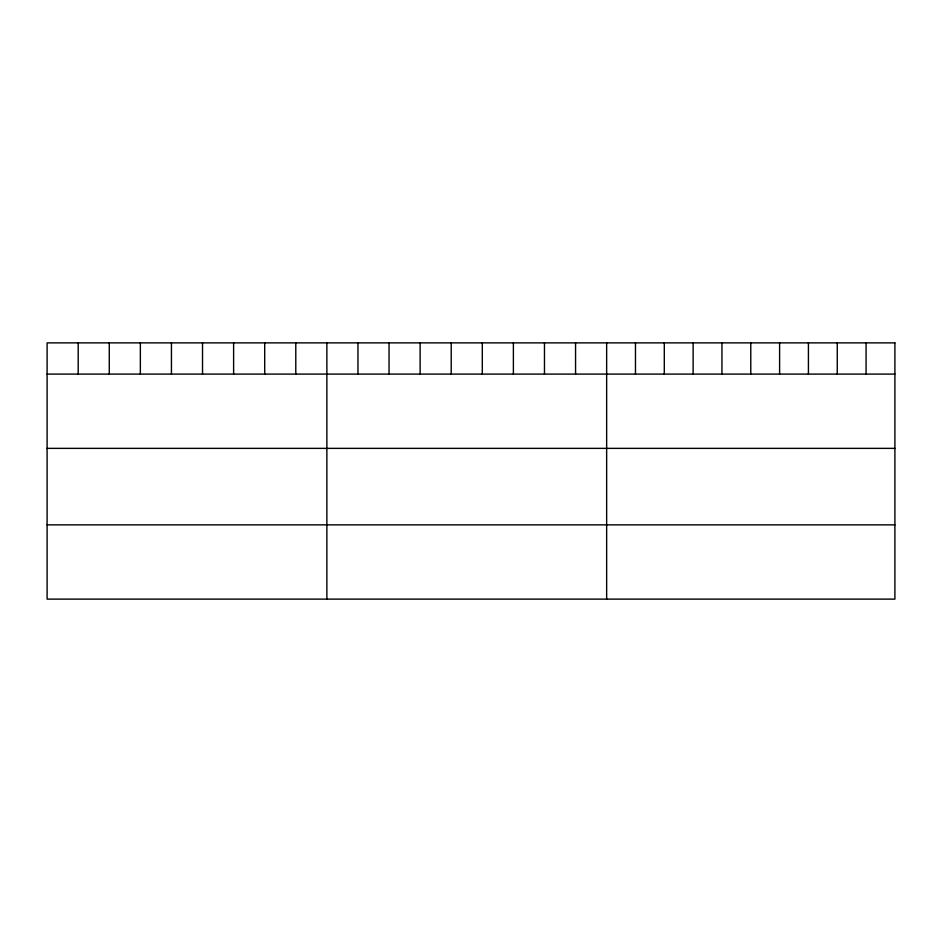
<?xml version="1.0" encoding="UTF-8"?>
<svg xmlns="http://www.w3.org/2000/svg" width="942" height="942" viewBox="0 0 942 942"><rect width="100%" height="100%" fill="white"/><g stroke="black" fill="none" stroke-linecap="round" stroke-linejoin="round"><path stroke-width="1.41" d="M47.1 374.092L894.9 374.092M47.1 448.357L894.9 448.357M47.1 524.859L894.9 524.859M866.075 342.876L866.075 374.092M837.25 342.876L837.25 374.092M808.424 342.876L808.424 374.092M779.599 342.876L779.599 374.092M750.774 342.876L750.774 374.092M721.949 342.876L721.949 374.092M693.124 342.876L693.124 374.092M664.298 342.876L664.298 374.092M635.473 342.876L635.473 374.092M606.648 342.876L606.648 599.124M575.562 342.876L575.562 374.092M544.476 342.876L544.476 374.092M513.39 342.876L513.39 374.092M482.304 342.876L482.304 374.092M451.218 342.876L451.218 374.092M420.132 342.876L420.132 374.092M389.046 342.876L389.046 374.092M357.96 342.876L357.96 374.092M326.874 342.876L326.874 599.124M295.788 342.876L295.788 374.092M264.702 342.876L264.702 374.092M233.616 342.876L233.616 374.092M202.53 342.876L202.53 374.092M171.444 342.876L171.444 374.092M140.358 342.876L140.358 374.092M109.272 342.876L109.272 374.092M78.186 342.876L78.186 374.092M894.9 342.876L47.1 342.876L47.1 599.124L894.9 599.124L894.9 342.876"/></g></svg>
